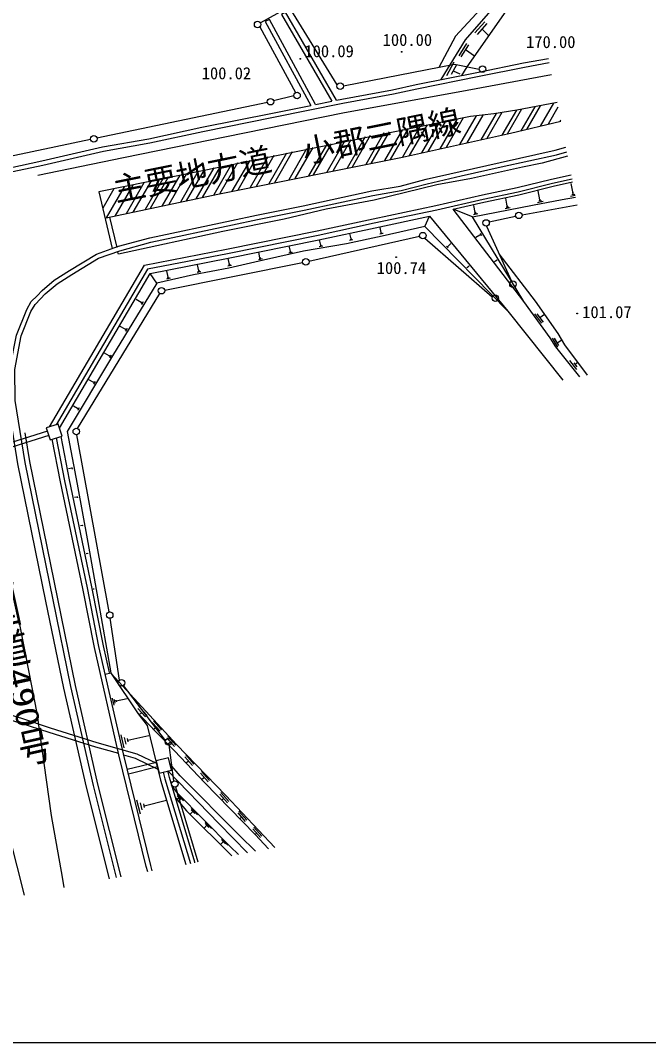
# Model space of a CAD drawing. Units: millimetres, scale not verified. Extents: x -376306283 to 680000, y -957283980 to 380000.
# Drawn here: x 386782 to 455235, y 205000 to 316456 of the extents above; entities that cross this region are included whole.
import ezdxf
from ezdxf.enums import TextEntityAlignment as Align

# ---------------------------------------------------------------- set-up
doc = ezdxf.new("R2010")
doc.units = ezdxf.units.MM
doc.header["$LTSCALE"] = 1000
doc.layers.add('M-BGD', color=7, linetype='Continuous', lineweight=25)
doc.layers.add('M-TTL-BAND', color=7, linetype='Continuous', lineweight=25)
doc.styles.add('@ＭＳ ゴシック', font='')
doc.styles.add('ＭＳ ゴシック', font='')
doc.styles.get('@ＭＳ ゴシック').set_extended_font_data('@MS Gothic')
doc.styles.get('ＭＳ ゴシック').set_extended_font_data('MS Gothic')

msp = doc.modelspace()

# ---------------------------------------------------------------- linework, layer by layer
at = {"layer": 'M-BGD'}
for p, q in [((415769, 317760), (412933, 316187)), ((421296, 309430), (416262, 317633)), ((412854, 315747), (416755, 308582)), ((437386, 316321), (436302, 315089)), ((437606, 316125), (436556, 314935)), ((437081, 315530), (437805, 314807)), ((435385, 313941), (434563, 312587)), ((435610, 313804), (434761, 312482)), ((435281, 313292), (436275, 312602)), ((417257, 312257), (417316, 312264)), ((428294, 313027), (428353, 313034)), ((434018, 311904), (433220, 310413)), ((434305, 311619), (433736, 310575)), ((433948, 310964), (434672, 310626)), ((411463, 310638), (411522, 310645)), ((416573, 308230), (414377, 307682)), ((418923, 307300), (420703, 307662)), ((413691, 307510), (395122, 303619)), ((440835, 306671), (439260, 303946)), ((441391, 306773), (439829, 304071)), ((442834, 307041), (441321, 304423)), ((443440, 307153), (441950, 304575)), ((444867, 307418), (443430, 304932)), ((445364, 307008), (444283, 305138)), ((435847, 305994), (395326, 297756)), ((433097, 305470), (431191, 302172)), ((434378, 305727), (432488, 302457)), ((435038, 305848), (433165, 302606)), ((436438, 306057), (434629, 302928)), ((437167, 306135), (435413, 303101)), ((438624, 306305), (436969, 303443)), ((439260, 306410), (437628, 303588)), ((445646, 305564), (445581, 305451)), ((426962, 304293), (424985, 300874)), ((428411, 304557), (426452, 301168)), ((429028, 304669), (427077, 301293)), ((430344, 304918), (428402, 301559)), ((431095, 305069), (429163, 301726)), ((432409, 305332), (430494, 302019)), ((394431, 303474), (375404, 299456)), ((422133, 303315), (420163, 299906)), ((422792, 303452), (420818, 300038)), ((424360, 303779), (422378, 300351)), ((424906, 303893), (422921, 300459)), ((426396, 304190), (424413, 300759)), ((416403, 302126), (414458, 298761)), ((417967, 302445), (416019, 299075)), ((418652, 302588), (416699, 299211)), ((420139, 302898), (418179, 299508)), ((420648, 303005), (418685, 299610)), ((411764, 301180), (409828, 297833)), ((412415, 301313), (410479, 297963)), ((413748, 301585), (411809, 298230)), ((414403, 301718), (412462, 298361)), ((415784, 302000), (413841, 298638)), ((406159, 300018), (404211, 296650)), ((406806, 300160), (404857, 296788)), ((407847, 300382), (405898, 297011)), ((408532, 300522), (406589, 297159)), ((409782, 300776), (407847, 297429)), ((410453, 300913), (408520, 297570)), ((400237, 298749), (398290, 295381)), ((400985, 298901), (399044, 295543)), ((402292, 299173), (400356, 295824)), ((402852, 299295), (400914, 295944)), ((404144, 299578), (402203, 296220)), ((404893, 299742), (402949, 296380)), ((395326, 297756), (396794, 291586)), ((396975, 298090), (395751, 295972)), ((398089, 298315), (396125, 294917)), ((399026, 298504), (397069, 295120)), ((443390, 296885), (443207, 297859)), ((447005, 297593), (446803, 298667)), ((447089, 297608), (446921, 297577)), ((439838, 296191), (439673, 297065)), ((443740, 296699), (443132, 296585)), ((443565, 296792), (443261, 296735)), ((443466, 296900), (443314, 296871)), ((447253, 297361), (446720, 297261)), ((447198, 297490), (446863, 297427)), ((436036, 295044), (433945, 295881)), ((436348, 295508), (436201, 296285)), ((436488, 295433), (436245, 295388)), ((436409, 295519), (436287, 295496)), ((440153, 296023), (439606, 295920)), ((439996, 296107), (439722, 296055)), ((439907, 296203), (439770, 296178)), ((441443, 295276), (447449, 296361)), ((396497, 294997), (397281, 291702)), ((430864, 293984), (431353, 295096)), ((431353, 295096), (439900, 284760)), ((436628, 295359), (436142, 295268)), ((437859, 294503), (440752, 295127)), ((422807, 292640), (422685, 293220)), ((426302, 293226), (425949, 293152)), ((426096, 293330), (425977, 293894)), ((426199, 293278), (426023, 293241)), ((426140, 293339), (426052, 293320)), ((436866, 293160), (436948, 293024)), ((436879, 293260), (437044, 292989)), ((437558, 294026), (440306, 288018)), ((418222, 290204), (430284, 292917)), ((419509, 291949), (419383, 292544)), ((423019, 292533), (422657, 292457)), ((422913, 292587), (422732, 292549)), ((422852, 292650), (422762, 292631)), ((430865, 292732), (438208, 286306)), ((433389, 291837), (433682, 292123)), ((436853, 293059), (436418, 292796)), ((436832, 293093), (436873, 293025)), ((412882, 290559), (412749, 291186)), ((416423, 291142), (416041, 291062)), ((416200, 291255), (416071, 291866)), ((416312, 291199), (416121, 291158)), ((416248, 291265), (416152, 291245)), ((419726, 291839), (419354, 291760)), ((419617, 291894), (419431, 291855)), ((419555, 291958), (419462, 291939)), ((433406, 291674), (433227, 291857)), ((433398, 291756), (433308, 291847)), ((433412, 291814), (433367, 291860)), ((402502, 287049), (417529, 290065)), ((406215, 289161), (406076, 289821)), ((409553, 289861), (409418, 290505)), ((409671, 289802), (409470, 289760)), ((409604, 289872), (409503, 289851)), ((413111, 290444), (412719, 290361)), ((412996, 290501), (412800, 290460)), ((412931, 290570), (412833, 290549)), ((427705, 290631), (427764, 290638)), ((438677, 290285), (438439, 290141)), ((438641, 290345), (438713, 290226)), ((401627, 287817), (400932, 288870)), ((402867, 288459), (402725, 289135)), ((406456, 289040), (406044, 288953)), ((406336, 289101), (406130, 289057)), ((406267, 289172), (406164, 289151)), ((409788, 289743), (409386, 289658)), ((435546, 289490), (435459, 289578)), ((435502, 289534), (435679, 289707)), ((403114, 288335), (402692, 288246)), ((402990, 288397), (402779, 288353)), ((402920, 288471), (402814, 288448)), ((393004, 271955), (401970, 286686)), ((399930, 285699), (399381, 286029)), ((399956, 285742), (399904, 285656)), ((400050, 285743), (399947, 285572)), ((400170, 285788), (399964, 285445)), ((439900, 284760), (445898, 277237)), ((442807, 284450), (443555, 283456)), ((443061, 284449), (443749, 283571)), ((443892, 284403), (443400, 284016)), ((447417, 284485), (447476, 284492)), ((398182, 282783), (397661, 283097)), ((398206, 282823), (398157, 282742)), ((398296, 282825), (398198, 282662)), ((398410, 282867), (398214, 282541)), ((444723, 281822), (445323, 280822)), ((444957, 281793), (445438, 280994)), ((445778, 281580), (445270, 281274)), ((396444, 279883), (395950, 280181)), ((396467, 279922), (396421, 279845)), ((396552, 279923), (396459, 279769)), ((396660, 279963), (396474, 279654)), ((446611, 279380), (447366, 278380)), ((447088, 279122), (447421, 278701)), ((447518, 279140), (447245, 278924)), ((394716, 277001), (394250, 277282)), ((394738, 277037), (394694, 276964)), ((394819, 277039), (394731, 276893)), ((394921, 277076), (394745, 276785)), ((392999, 274136), (392559, 274401)), ((393192, 274207), (393026, 273932)), ((393020, 274170), (392978, 274101)), ((393095, 274171), (393012, 274034)), ((396458, 251964), (392932, 271281)), ((392406, 267624), (392034, 267557)), ((392389, 267717), (392423, 267531)), ((392973, 264486), (392675, 264432)), ((392960, 264561), (392987, 264412)), ((393534, 261385), (393309, 261345)), ((393523, 261441), (393544, 261329)), ((394087, 258321), (393936, 258293)), ((394081, 258359), (394094, 258283)), ((394787, 254442), (394707, 254428)), ((394784, 254462), (394791, 254422)), ((397572, 244503), (396562, 251266)), ((396015, 245188), (396644, 245300)), ((402598, 237934), (398002, 243942)), ((397004, 241801), (396829, 242557)), ((397111, 242025), (397024, 242403)), ((397240, 242154), (397197, 242343)), ((397219, 242249), (398429, 242528)), ((399589, 241444), (400417, 240513)), ((399694, 241649), (400576, 240662)), ((400003, 240979), (399698, 240712)), ((401183, 239875), (402010, 238943)), ((401287, 240079), (402169, 239092)), ((398084, 237128), (397756, 238546)), ((401596, 239409), (401291, 239143)), ((398286, 237548), (398122, 238257)), ((398529, 237791), (398447, 238146)), ((398488, 237968), (400758, 238493)), ((402727, 238222), (403554, 237291)), ((402831, 238427), (403713, 237440)), ((403141, 237757), (402835, 237490)), ((403508, 233532), (402972, 237450)), ((404801, 236361), (405683, 235374)), ((401616, 235539), (398426, 234760)), ((404697, 236156), (405524, 235225)), ((405110, 235691), (404854, 235467)), ((401735, 235053), (398545, 234274)), ((406409, 234367), (407236, 233436)), ((406513, 234572), (407395, 233585)), ((406822, 233902), (406566, 233678)), ((406160, 224679), (403711, 232855)), ((403870, 232047), (404553, 231363)), ((403874, 231907), (404276, 231491)), ((408503, 232071), (409330, 231139)), ((408607, 232275), (409489, 231288)), ((399852, 229908), (399469, 231432)), ((400061, 230366), (399869, 231128)), ((400318, 230633), (400222, 231014)), ((400270, 230823), (402709, 231436)), ((404049, 231725), (403827, 231497)), ((408916, 231605), (408721, 231435)), ((405561, 230196), (405264, 229893)), ((405381, 230518), (406064, 229834)), ((405386, 230378), (405787, 229962)), ((410463, 230042), (411290, 229110)), ((410567, 230246), (411449, 229259)), ((407098, 228694), (406789, 228379)), ((406918, 229016), (407601, 228332)), ((406922, 228876), (407324, 228459)), ((410876, 229576), (410681, 229406)), ((412214, 228503), (413096, 227516)), ((412110, 228298), (412937, 227367)), ((412523, 227833), (412352, 227683)), ((408887, 226902), (408586, 226594)), ((408707, 227224), (409391, 226540)), ((408712, 227084), (409114, 226668)), ((410345, 225476), (410343, 225474))]:
    msp.add_line(p, q, dxfattribs=at)
for points in [[(441815, 325129), (441887, 323111), (434194, 314738), (432374, 311329)], [(432637, 310011), (435274, 314326), (440327, 320173), (441359, 320824), (442242, 320662), (442780, 320202)], [(442901, 319583), (440688, 318961), (435430, 311385), (434864, 310454)], [(418923, 307300), (413908, 316567), (413468, 316329), (418411, 307195)], [(421219, 307767), (415679, 317371), (415246, 317121), (420703, 307662)], [(421219, 307767), (421816, 307888), (427341, 308892), (429894, 309464), (436694, 310819), (441620, 311818), (444325, 312312)], [(444421, 311821), (441715, 311327), (436792, 310329), (429998, 308975), (427441, 308402), (421911, 307397), (414347, 305859), (406642, 304323), (400870, 303064), (395836, 302169), (389228, 300653), (384538, 299655), (380187, 298706), (376238, 297814), (373992, 297190), (369220, 296311), (362722, 294687), (359754, 296197), (355918, 295273), (350022, 294003), (343045, 292296), (335917, 290705), (327170, 288650), (314948, 285645)], [(436782, 311104), (434079, 311666), (421975, 309272)], [(388685, 299577), (397997, 301521), (409236, 303788), (421931, 306395), (435455, 308851), (444665, 310577)], [(294844, 286066), (297398, 285346), (302073, 284011), (308050, 284670), (314836, 286133), (327053, 289136), (335806, 291192), (342931, 292783), (349910, 294491), (355806, 295760), (359816, 296726), (362782, 295218), (369114, 296800), (373880, 297677), (376116, 298299), (380079, 299194), (384433, 300144), (389120, 301141), (395736, 302659), (400773, 303555), (406540, 304812), (414248, 306349), (418411, 307195)], [(445269, 307493), (444519, 307353), (440876, 306678), (438365, 306262), (435847, 305994)], [(396125, 294917), (408281, 297522), (428402, 301559), (440204, 304154), (445665, 305471)], [(386354, 282127), (387476, 284928), (387967, 285802), (388595, 286434), (389132, 287009), (390473, 288139), (392121, 289183), (395074, 290983), (397478, 291826), (400885, 292748), (409776, 294648), (412502, 295239), (417586, 296241), (425087, 297869), (428172, 298401), (430983, 299136), (434710, 300000), (439080, 300984), (445071, 302296), (446221, 302630)], [(386874, 282081), (387928, 284711), (388370, 285498), (388955, 286087), (389477, 286646), (390769, 287735), (392384, 288758), (395289, 290528), (397626, 291348), (401002, 292261), (409881, 294159), (412603, 294749), (417688, 295752), (425183, 297378), (428278, 297912), (431102, 298651), (434822, 299513), (439189, 300496), (445194, 301811), (446318, 302137)], [(446414, 301643), (443653, 300910), (441496, 300461), (435951, 299239), (432168, 298514), (425342, 296862), (420112, 295872), (415537, 294803), (408822, 293428), (397471, 290982), (397374, 291260)], [(389951, 272129), (400298, 289766), (409235, 291501), (419110, 293509), (425232, 294823), (432065, 296269), (437121, 297434), (440921, 298229), (444645, 299154), (446809, 299626)], [(446906, 299135), (444759, 298667), (441033, 297741), (437228, 296946), (432173, 295780), (425336, 294334), (419212, 293020), (409332, 291010), (400615, 289318), (390666, 272359)], [(441625, 285792), (433945, 295881), (437293, 296653), (441100, 297449), (444827, 298375), (446963, 298841)], [(441625, 285792), (436036, 295044), (442595, 296329), (445827, 296922), (447284, 297203)], [(391041, 272012), (400932, 288870), (409430, 290520), (419314, 292530), (425441, 293845), (431353, 295096)], [(439900, 284760), (430864, 293984), (426211, 292920), (422327, 292081), (417626, 291284), (413278, 290333), (409475, 289443), (405656, 288716), (401627, 287817), (396814, 279896), (391882, 271646), (392967, 265894), (394109, 259525), (395209, 253396), (396644, 245300)], [(438932, 291022), (442865, 285859), (445360, 282322), (446060, 281078), (448556, 277761)], [(447746, 277602), (445119, 280882), (444530, 281863), (441625, 285792)], [(396471, 222838), (393963, 232858), (391496, 243651), (389565, 253121), (386511, 268123), (385413, 274987), (385637, 278483), (386354, 282127)], [(397258, 222988), (394741, 233044), (392278, 243820), (390349, 253281), (387298, 268266), (386217, 275025), (386169, 278400), (386874, 282081)], [(391556, 221904), (391356, 223050), (390183, 229759), (388591, 240930), (386824, 250059), (383210, 267967), (381489, 277257)], [(389712, 271680), (383824, 269832), (378946, 268349), (370688, 265843)], [(389862, 271203), (383971, 269354), (379091, 267871), (371195, 265474)], [(397750, 223081), (395227, 233161), (392766, 243925), (390839, 253381), (387790, 268355), (387287, 271502)], [(401143, 223726), (400977, 224310), (398004, 236491), (395332, 248175), (394082, 254603), (391620, 266247), (390726, 270939)], [(396487, 245366), (395821, 248278), (394572, 254702), (392110, 266345), (391206, 271093)], [(400650, 223632), (400493, 224182), (397517, 236376), (394843, 248071), (393592, 254503), (391129, 266148), (390247, 270784)], [(396644, 245300), (396652, 245257), (399594, 240830), (400583, 239582), (401562, 235526)], [(396652, 245257), (403801, 237489), (409182, 231947), (414500, 226264)], [(397487, 236506), (394990, 237216), (389894, 238797), (386761, 239845), (379306, 242123), (375798, 243146)], [(401646, 235416), (399508, 236451), (395132, 237695), (390047, 239273), (386914, 240322), (379449, 242603), (375938, 243626)], [(413817, 226134), (412358, 227676), (406853, 233366), (403563, 236823), (401524, 238878), (399420, 241090)], [(401800, 234786), (399330, 235982), (398038, 236349)], [(401564, 235527), (402048, 233619), (404807, 224422)], [(412381, 225861), (410677, 227535), (404172, 234094), (403064, 235386)], [(402341, 234496), (402530, 233753), (405298, 224524), (405301, 224516)], [(405797, 224610), (405775, 224675), (403012, 233886), (402827, 234615)], [(402827, 234615), (408397, 228870), (411521, 225698)], [(410556, 225514), (409653, 226394), (403909, 232193), (403253, 233084)], [(403676, 231673), (404877, 230277), (409815, 225374)], [(387215, 221080), (384829, 230561)]]:
    msp.add_lwpolyline(points, dxfattribs=at)
for points in [[(390905, 272436), (389600, 272016), (390020, 270711), (391325, 271132)], [(402903, 236044), (401572, 235719), (401897, 234387), (403229, 234713)]]:
    msp.add_lwpolyline(points, close=True, dxfattribs=at)
for centre, radius in [((412625, 316015), 353), ((417286, 312260), 42), ((417286, 312260), 37.8), ((417286, 312260), 25.2), ((417286, 312260), 12.6), ((428323, 313030), 42), ((428323, 313030), 37.8), ((428323, 313030), 25.2), ((428323, 313030), 12.6), ((437131, 311159), 353), ((411493, 310642), 42), ((411493, 310642), 37.8), ((411493, 310642), 25.2), ((411493, 310642), 12.6), ((421623, 309295), 353), ((414034, 307596), 353), ((416923, 308272), 353), ((394777, 303547), 353), ((441098, 295202), 353), ((437528, 294378), 353), ((430629, 292995), 353), ((417876, 290135), 353), ((427734, 290634), 42), ((427734, 290634), 37.8), ((427734, 290634), 25.2), ((427734, 290634), 12.6), ((440453, 287697), 353), ((402154, 286988), 353), ((438535, 286171), 353), ((447446, 284489), 42), ((447446, 284489), 37.8), ((447446, 284489), 25.2), ((447446, 284489), 12.6), ((392869, 271628), 353), ((396510, 251615), 353), ((397787, 244223), 353), ((402924, 237800), 353), ((403610, 233193), 353)]:
    msp.add_circle(centre, radius, dxfattribs=at)
at = {"layer": 'M-TTL-BAND'}
msp.add_line((40000, 205000), (579000, 205000), dxfattribs=at)

# ---------------------------------------------------------------- texts
at = {"layer": 'M-BGD', "style": 'ＭＳ ゴシック'}
for s, p in [('100.00', (426257, 313283)), ('170.00', (441885, 313053)), ('100.09', (417729, 312050)), ('100.02', (406537, 309644)), ('100.74', (425609, 288412)), ('101.07', (448004, 283599))]:
    msp.add_text(s, height=1320, dxfattribs=at).set_placement(p, align=Align.BOTTOM_LEFT)
msp.add_text('主要地方道\u3000小郡三隅線', height=2566, rotation=11.464, dxfattribs=at).set_placement((415800, 301764), align=Align.MIDDLE_CENTER)
at = {"layer": 'M-BGD', "style": '@ＭＳ ゴシック', "width": 1.25}
msp.add_text('一般国道490号', height=2566, rotation=282.475, dxfattribs=at).set_placement((385675, 249030), align=Align.MIDDLE_CENTER)

doc.saveas('drawing.dxf')
